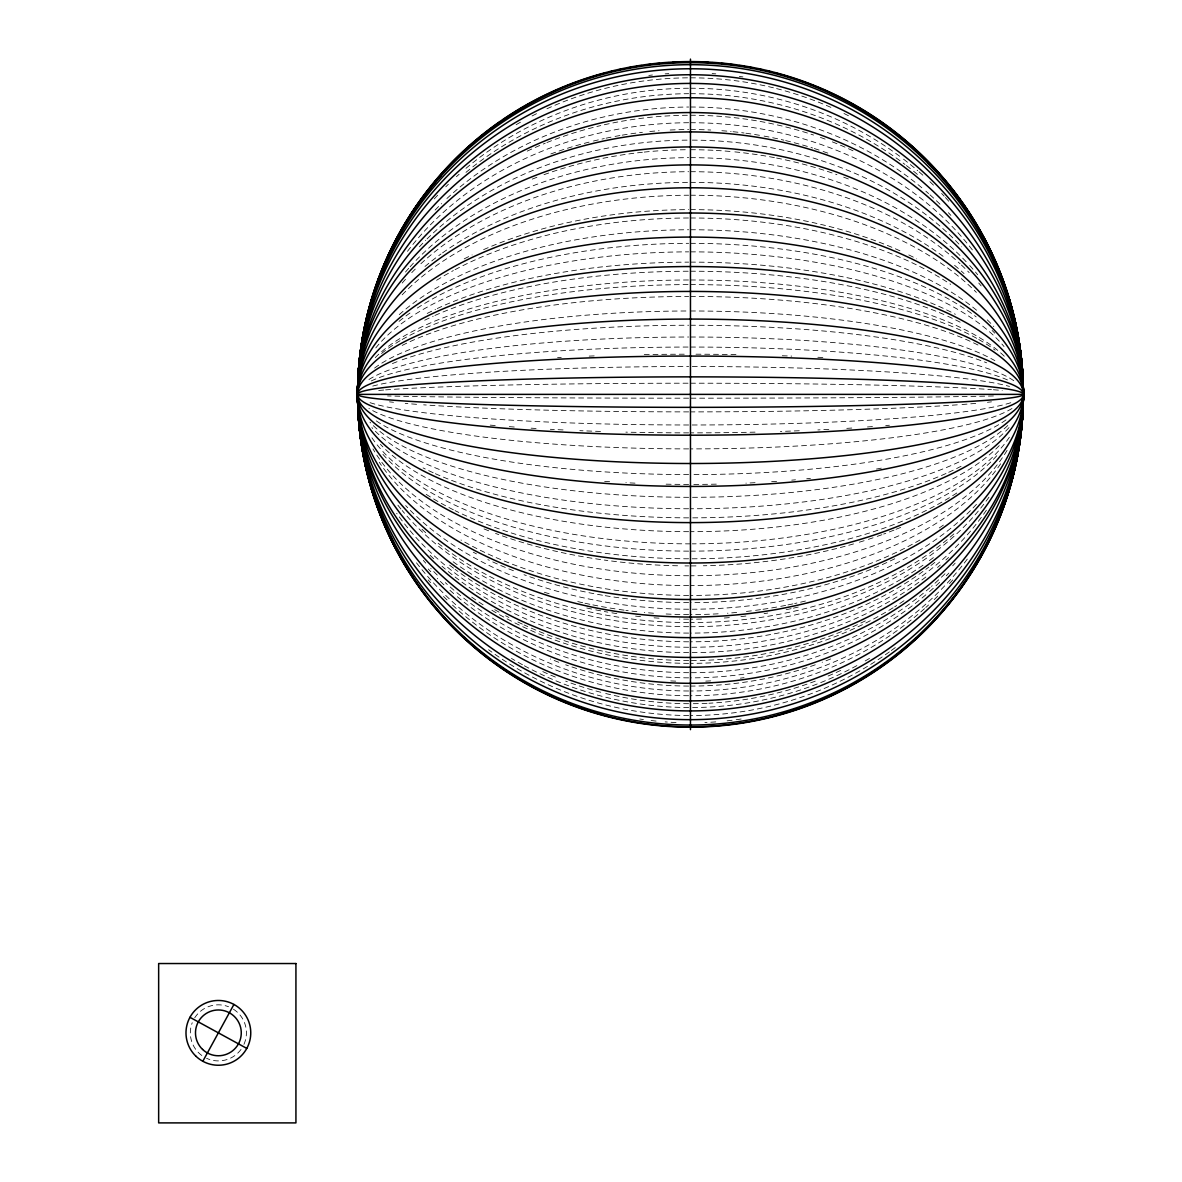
<?xml version="1.0" encoding="UTF-8"?>
<svg xmlns="http://www.w3.org/2000/svg" width="1182" height="1182" viewBox="0 0 1182 1182"><rect width="100%" height="100%" fill="white"/><g stroke="black" fill="none" stroke-linecap="round" stroke-linejoin="round"><path stroke-width="0.75" stroke-dasharray="5 3.75" d="M869.494 658.404A332.866 313.186 0 0 1 863.229 662.068M856.906 665.599A332.866 313.186 0 0 1 692.268 707.545M688.678 707.545A332.866 313.186 0 0 1 524.025 665.599M522.444 664.727A332.866 313.186 0 0 1 511.437 658.404M976.45 504.33A332.866 214.858 0 0 1 692.297 609.232M688.633 609.232A332.866 214.858 0 0 1 405.662 505.586M372.744 386.071A332.866 27.851 0 0 1 688.633 366.523M692.297 366.523A332.866 27.851 0 0 1 1009.517 386.44M419.388 246.816A332.866 254.248 0 0 1 425.727 240.242M427.027 238.956A332.866 254.248 0 0 1 688.633 140.126M692.297 140.126A332.866 254.248 0 0 1 961.542 246.816M368.932 379.525A332.866 57.357 0 0 1 688.633 337.018M690.465 337.018A332.866 57.357 0 0 1 1015.707 382.17M991.462 401.85A332.866 17.508 0 0 1 987.428 402.279M975.726 403.402A332.866 17.508 0 0 1 959.09 404.717M957.287 404.835A332.866 17.508 0 0 1 690.465 411.883M688.633 411.883A332.866 17.508 0 0 1 423.644 404.835M416.596 404.318A332.866 17.508 0 0 1 405.219 403.402M393.503 402.279A332.866 17.508 0 0 1 389.469 401.85M840.683 670.416A332.866 309.329 0 0 1 825.568 677.079M815.27 681.142A332.866 309.329 0 0 1 708.904 703.231M707.058 703.32A332.866 309.329 0 0 1 690.465 703.704M688.633 703.704A332.866 309.329 0 0 1 604.312 693.169M600.766 692.268A332.866 309.329 0 0 1 565.676 681.142M555.377 677.079A332.866 309.329 0 0 1 540.248 670.416M895.321 647.529A332.866 321.164 0 0 1 890.873 650.809M889.381 651.888A332.866 321.164 0 0 1 690.465 715.538M688.678 715.538A332.866 321.164 0 0 1 488.565 649.716M741.144 719.011A332.866 328.463 0 0 1 733.919 720.03M732.101 720.252A332.866 328.463 0 0 1 724.847 721.079M715.775 721.892A332.866 328.463 0 0 1 704.9 722.527M676.045 722.527A332.866 328.463 0 0 1 665.156 721.892M656.084 721.079A332.866 328.463 0 0 1 650.647 720.473M643.407 719.543A332.866 328.463 0 0 1 639.787 719.011M967.29 559.101A332.866 296.623 0 0 1 690.465 690.997M688.633 690.997A332.866 296.623 0 0 1 415.872 562.041M948.865 573.078A332.866 283.473 0 0 1 946.28 575.752M939.66 582.312A332.866 283.473 0 0 1 927.249 593.615M925.846 594.827A332.866 283.473 0 0 1 690.465 677.847M688.633 677.847A332.866 283.473 0 0 1 455.085 594.827M453.681 593.615A332.866 283.473 0 0 1 449.47 589.921M443.974 584.883A332.866 283.473 0 0 1 437.266 578.397M430.78 571.719A332.866 283.473 0 0 1 428.253 569M934.844 562.381A332.866 247.422 0 0 1 930.382 565.897M928.875 567.05A332.866 247.422 0 0 1 925.846 569.34M922.994 571.423A332.866 247.422 0 0 1 690.465 641.796M688.633 641.796A332.866 247.422 0 0 1 455.085 569.34M453.578 568.202A332.866 247.422 0 0 1 449.057 564.73M865.342 620.875A332.866 266.186 0 0 1 690.465 660.561M688.633 660.561A332.866 266.186 0 0 1 604.312 651.489M602.51 651.105A332.866 266.186 0 0 1 524.025 624.894M522.341 624.111A332.866 266.186 0 0 1 517.273 621.702M508.925 617.492A332.866 266.186 0 0 1 505.615 615.748M499.055 612.158A332.866 266.186 0 0 1 492.599 608.435M953.859 533.909A332.866 228.2 0 0 1 690.465 622.574M688.633 622.574A332.866 228.2 0 0 1 435.523 541.105M425.697 532.683A332.866 228.2 0 0 1 420.349 527.733M1007.079 450.372A332.866 181.363 0 0 1 690.465 575.737M688.633 575.737A332.866 181.363 0 0 1 372.965 448.865M943.384 525.089A332.866 201.043 0 0 1 937.149 529.373M919.951 540.011A332.866 201.043 0 0 1 690.465 595.433M688.633 595.418A332.866 201.043 0 0 1 460.98 540.011M956.829 492.983A332.866 164.416 0 0 1 690.465 558.79M688.633 558.79A332.866 164.416 0 0 1 455.085 510.639M453.356 509.767A332.866 164.416 0 0 1 424.116 492.983M1007.773 425.49A332.866 102.937 0 0 1 690.465 497.312M688.633 497.312A332.866 102.937 0 0 1 369.922 422.137M961.069 466.284A332.866 123.475 0 0 1 947.742 472.726M945.999 473.509A332.866 123.475 0 0 1 690.465 517.849M688.633 517.849A332.866 123.475 0 0 1 434.932 473.509M433.188 472.726A332.866 123.475 0 0 1 423.082 467.924M889.425 425.239A332.866 38.489 0 0 1 885.717 425.55M872.449 426.599A332.866 38.489 0 0 1 866.657 427.027M851.779 428.047A332.866 38.489 0 0 1 844.834 428.475M828.804 429.376A332.866 38.489 0 0 1 817.855 429.938M799.254 430.75A332.866 38.489 0 0 1 780.401 431.43M755.047 432.139A332.866 38.489 0 0 1 690.465 432.863M688.633 432.863A332.866 38.489 0 0 1 625.884 432.139M600.53 431.43A332.866 38.489 0 0 1 579.801 430.676M563.075 429.938A332.866 38.489 0 0 1 550.324 429.288M536.096 428.475A332.866 38.489 0 0 1 529.152 428.047M514.273 427.027A332.866 38.489 0 0 1 508.482 426.599M495.214 425.55A332.866 38.489 0 0 1 489.658 425.077M1006.03 419.906A332.866 80.213 0 0 1 690.465 474.588M688.633 474.588A332.866 80.213 0 0 1 374.901 419.906M993.412 395.955A332.866 3.812 0 0 1 690.465 398.186M688.633 398.186A332.866 3.812 0 0 1 387.533 395.955M1011.999 408.484A332.866 54.52 0 0 1 690.465 448.894M688.633 448.894A332.866 54.52 0 0 1 368.932 408.484M999.278 445.629A332.866 137.304 0 0 1 690.465 531.678M688.633 531.678A332.866 137.304 0 0 1 380.412 444.343M1009.384 437.207A332.866 149.464 0 0 1 692.297 543.838M690.465 543.853A332.866 149.464 0 0 1 370.646 435.833M516.135 124.701A332.866 316.554 0 0 1 522.444 121.111M532.063 115.969A332.866 316.554 0 0 1 536.953 113.487M546.911 108.774A332.866 316.554 0 0 1 688.678 77.82M690.465 77.82A332.866 316.554 0 0 1 774.89 88.162M776.618 88.606A332.866 316.554 0 0 1 834.019 108.774M843.978 113.487A332.866 316.554 0 0 1 848.883 115.969M648.829 75.441A332.866 321.46 0 0 1 652.449 75.013M665.156 73.845A332.866 321.46 0 0 1 668.79 73.594M712.14 73.594A332.866 321.46 0 0 1 715.775 73.845M739.341 76.402A332.866 321.46 0 0 1 742.946 76.933M402.19 283.045A332.866 222.674 0 0 1 405.662 279.115M411.75 272.643A332.866 222.674 0 0 1 415.576 268.802M420.866 263.763A332.866 222.674 0 0 1 688.633 171.7M690.465 171.7A332.866 222.674 0 0 1 960.065 263.763M961.409 265.019A332.866 222.674 0 0 1 969.196 272.643M978.74 283.045A332.866 222.674 0 0 1 981.178 285.911M405.485 272.052A332.866 236.725 0 0 1 408.898 268.107M410.065 266.807A332.866 236.725 0 0 1 688.633 157.649M690.465 157.649A332.866 236.725 0 0 1 968.501 264.207M969.683 265.507A332.866 236.725 0 0 1 977.662 274.682M392.424 363.583A332.866 69.132 0 0 1 400.151 360.554M402.19 359.816A332.866 69.132 0 0 1 688.633 325.242M690.465 325.242A332.866 69.132 0 0 1 986.63 362.815M378.713 390.459A332.866 11.17 0 0 1 383.825 390.03M385.642 389.883A332.866 11.17 0 0 1 688.633 383.204M690.465 383.204A332.866 11.17 0 0 1 991.462 389.602M993.412 389.75A332.866 11.17 0 0 1 1002.233 390.459M371.281 380.944A332.866 47.324 0 0 1 688.633 347.05M690.465 347.05A332.866 47.324 0 0 1 1009.65 380.944M374.591 368.06A332.866 83.39 0 0 1 688.633 310.984M690.465 310.984A332.866 83.39 0 0 1 994.86 360.628M402.19 345.41A332.866 97.929 0 0 1 688.633 296.46M690.465 296.446A332.866 97.929 0 0 1 978.74 345.41M399.265 314.634A332.866 164.623 0 0 1 688.633 229.751M690.465 229.751A332.866 164.623 0 0 1 978.74 312.063M987.28 319.864A332.866 164.623 0 0 1 993.796 326.572M436.586 280.297A332.866 176.384 0 0 1 453.356 270.575M455.085 269.659A332.866 176.384 0 0 1 688.633 217.99M690.465 217.99A332.866 176.384 0 0 1 950.697 284.389M402.19 294.806A332.866 199.152 0 0 1 688.633 195.222M690.465 195.222A332.866 199.152 0 0 1 976.376 292.397M399.043 321.386A332.866 151.045 0 0 1 411.528 311.945M417.261 308.088A332.866 151.045 0 0 1 688.633 243.329M690.465 243.329A332.866 151.045 0 0 1 976.169 316.865M992.126 330.502A332.866 151.045 0 0 1 994.801 333.191M1009.029 427.559A332.866 114.388 0 0 1 690.465 508.762M688.633 508.762A332.866 114.388 0 0 1 371.902 427.559M375.226 357.644A332.866 114.388 0 0 1 688.633 279.986M690.465 279.986A332.866 114.388 0 0 1 1004.523 356.462M427.19 313.452A332.866 132.251 0 0 1 435.523 309.344M437.237 308.546A332.866 132.251 0 0 1 688.633 262.138M690.465 262.123A332.866 132.251 0 0 1 955.352 314.294M532.24 179.117A332.866 244.659 0 0 1 537.234 177.167M544.001 174.67A332.866 244.659 0 0 1 642.402 152.271M644.249 152.079A332.866 244.659 0 0 1 660.915 150.675M662.762 150.557A332.866 244.659 0 0 1 688.633 149.715M690.465 149.715A332.866 244.659 0 0 1 714.46 150.35M716.307 150.454A332.866 244.659 0 0 1 732.988 151.71M734.835 151.887A332.866 244.659 0 0 1 774.845 157.708M776.618 158.048A332.866 244.659 0 0 1 836.93 174.67M843.697 177.167A332.866 244.659 0 0 1 850.36 179.782M550.871 153.941A332.866 264.842 0 0 1 591.665 141.471M593.467 141.027A332.866 264.842 0 0 1 604.312 138.56M606.085 138.176A332.866 264.842 0 0 1 613.222 136.757M615.024 136.418A332.866 264.842 0 0 1 620.447 135.457M622.249 135.147A332.866 264.842 0 0 1 642.402 132.31M649.79 131.512A332.866 264.842 0 0 1 659.054 130.714M670.179 130.02A332.866 264.842 0 0 1 688.633 129.532M690.465 129.532A332.866 264.842 0 0 1 710.751 130.02M721.877 130.714A332.866 264.842 0 0 1 731.141 131.512M732.988 131.704A332.866 264.842 0 0 1 744.054 132.99M745.901 133.226A332.866 264.842 0 0 1 762.301 135.767M764.104 136.093A332.866 264.842 0 0 1 783.858 140.17M785.661 140.599A332.866 264.842 0 0 1 812.551 147.986M814.324 148.548A332.866 264.842 0 0 1 821.357 150.868M823.115 151.473A332.866 264.842 0 0 1 830.059 153.941M527.216 151.119A332.866 279.129 0 0 1 545.242 143.214M546.911 142.534A332.866 279.129 0 0 1 600.766 125.573M604.312 124.76A332.866 279.129 0 0 1 688.633 115.26M690.465 115.245A332.866 279.129 0 0 1 813.526 135.029M820.426 137.407A332.866 279.129 0 0 1 825.568 139.269M832.335 141.87A332.866 279.129 0 0 1 853.714 151.119M435.094 210.056A332.866 287.359 0 0 1 441.58 203.57M446.899 198.517A332.866 287.359 0 0 1 688.633 107.03M690.465 107.015A332.866 287.359 0 0 1 924.487 190.021M925.846 191.189A332.866 287.359 0 0 1 928.594 193.597M929.968 194.808A332.866 287.359 0 0 1 940.665 204.855M948.378 212.701A332.866 287.359 0 0 1 950.875 215.375M434.267 198.916A332.866 306.138 0 0 1 438.034 194.823M445.762 186.83A332.866 306.138 0 0 1 448.392 184.244M456.415 176.694A332.866 306.138 0 0 1 459.104 174.271M465.974 168.332A332.866 306.138 0 0 1 688.633 88.236M690.465 88.236A332.866 306.138 0 0 1 902.058 158.033M903.521 159.156A332.866 306.138 0 0 1 917.734 170.696M919.108 171.878A332.866 306.138 0 0 1 924.516 176.694M929.879 181.673A332.866 306.138 0 0 1 935.169 186.83M941.626 193.464A332.866 306.138 0 0 1 944.167 196.182M945.408 197.542A332.866 306.138 0 0 1 949.131 201.679M465.974 172.365A332.866 300.686 0 0 1 688.633 93.688M690.465 93.688A332.866 300.686 0 0 1 904.969 164.446M906.431 165.554A332.866 300.686 0 0 1 912.149 170.06M913.553 171.213A332.866 300.686 0 0 1 917.734 174.67M407.48 251.338A332.866 271.653 0 0 1 688.633 122.721M690.465 122.721A332.866 271.653 0 0 1 973.451 251.338M424.988 266.467A332.866 212.021 0 0 1 441.019 253.982M442.541 252.889A332.866 212.021 0 0 1 688.633 182.353M690.465 182.353A332.866 212.021 0 0 1 945.91 258.43M954.554 265.3A332.866 212.021 0 0 1 964.054 273.603M464.216 258.858A332.866 184.747 0 0 1 472.12 254.928M483.615 249.624A332.866 184.747 0 0 1 688.633 209.628M690.465 209.628A332.866 184.747 0 0 1 900.654 251.116M908.81 254.928A332.866 184.747 0 0 1 916.715 258.858M952.766 579.919A332.866 301.351 0 0 1 947.89 585.415M937.769 596.083A332.866 301.351 0 0 1 933.854 599.954M928.535 604.992A332.866 301.351 0 0 1 925.846 607.459M924.516 608.656A332.866 301.351 0 0 1 690.465 695.725M688.633 695.725A332.866 301.351 0 0 1 452.396 604.992M447.077 599.954A332.866 301.351 0 0 1 441.861 594.782M430.588 582.682A332.866 301.351 0 0 1 428.165 579.919M830.651 658.95A332.866 291.703 0 0 1 822.14 662.289M815.27 664.801A332.866 291.703 0 0 1 690.465 686.077M688.633 686.077A332.866 291.703 0 0 1 565.676 664.801M558.79 662.289A332.866 291.703 0 0 1 550.28 658.95M744.054 677.67A332.866 287.049 0 0 1 740.375 678.173M710.751 680.891A332.866 287.049 0 0 1 705.196 681.142M675.735 681.142A332.866 287.049 0 0 1 670.179 680.891M948.585 557.446A332.866 258.267 0 0 1 945.866 560.002M940.325 565.026A332.866 258.267 0 0 1 937.489 567.493M925.846 576.993A332.866 258.267 0 0 1 690.465 652.641M688.633 652.641A332.866 258.267 0 0 1 455.085 576.993M452.13 574.674A332.866 258.267 0 0 1 442.024 566.267M433.705 558.731A332.866 258.267 0 0 1 429.672 554.86M955.174 563.134A332.866 278.317 0 0 1 952.677 565.823M944.979 573.758A332.866 278.317 0 0 1 931.46 586.375M930.057 587.587A332.866 278.317 0 0 1 690.465 672.691M688.633 672.691A332.866 278.317 0 0 1 445.333 582.667M437.266 575.058A332.866 278.317 0 0 1 430.78 568.498M425.756 563.134A332.866 278.317 0 0 1 423.304 560.401M903.979 600.737A332.866 268.979 0 0 1 894.685 606.794M893.104 607.77A332.866 268.979 0 0 1 690.465 663.353M688.633 663.353A332.866 268.979 0 0 1 491.003 609.72M483.113 604.8A332.866 268.979 0 0 1 469.431 595.492M986.394 510.181A332.866 252.904 0 0 1 690.465 647.278M688.633 647.263A332.866 252.904 0 0 1 396.664 513.269M933.366 557.608A332.866 238.72 0 0 1 928.875 560.977M922.994 565.203A332.866 238.72 0 0 1 690.465 633.094M688.633 633.094A332.866 238.72 0 0 1 450.549 559.869M988.965 497.194A332.866 232.337 0 0 1 690.465 626.711M688.633 626.696A332.866 232.337 0 0 1 402.19 510.535M400.993 509.087A332.866 232.337 0 0 1 396.369 503.207M798.278 607.06A332.866 224.802 0 0 1 792.886 608.272M791.083 608.671A332.866 224.802 0 0 1 785.661 609.794M767.709 613.044A332.866 224.802 0 0 1 764.104 613.606M745.901 616.044A332.866 224.802 0 0 1 740.375 616.635M729.294 617.639A332.866 224.802 0 0 1 721.877 618.171M701.502 619.058A332.866 224.802 0 0 1 690.465 619.176M688.633 619.176A332.866 224.802 0 0 1 679.428 619.058M659.054 618.171A332.866 224.802 0 0 1 651.637 617.639M640.555 616.635A332.866 224.802 0 0 1 635.029 616.044M616.827 613.606A332.866 224.802 0 0 1 609.646 612.453M607.858 612.143A332.866 224.802 0 0 1 604.312 611.522M600.692 610.843A332.866 224.802 0 0 1 593.467 609.424M591.665 609.04A332.866 224.802 0 0 1 586.257 607.873M805.43 601.032A332.866 220.207 0 0 1 794.673 603.514M792.886 603.899A332.866 220.207 0 0 1 787.463 605.021M785.661 605.376A332.866 220.207 0 0 1 780.238 606.425M776.618 607.075A332.866 220.207 0 0 1 762.301 609.395M760.499 609.646A332.866 220.207 0 0 1 753.215 610.636M751.397 610.858A332.866 220.207 0 0 1 744.054 611.7M736.682 612.439A332.866 220.207 0 0 1 727.432 613.222M718.168 613.813A332.866 220.207 0 0 1 690.465 614.581M688.633 614.581A332.866 220.207 0 0 1 662.762 613.813M653.498 613.222A332.866 220.207 0 0 1 644.249 612.439M636.876 611.7A332.866 220.207 0 0 1 625.884 610.4M624.066 610.148A332.866 220.207 0 0 1 616.827 609.129M615.024 608.848A332.866 220.207 0 0 1 591.665 604.652M589.862 604.283A332.866 220.207 0 0 1 584.455 603.115M582.652 602.717A332.866 220.207 0 0 1 575.501 601.032M549.142 593.748A332.866 220.207 0 0 1 544.001 592.123M894.759 558.79A332.866 208.254 0 0 1 690.465 602.628M688.633 602.628A332.866 208.254 0 0 1 604.312 595.536M602.465 595.211A332.866 208.254 0 0 1 524.025 574.718M513.446 570.729A332.866 208.254 0 0 1 487.826 559.588M476.449 553.87A332.866 208.254 0 0 1 473.273 552.186M1000.637 463.787A332.866 191.218 0 0 1 690.465 585.592M688.633 585.592A332.866 191.218 0 0 1 379.289 462.265M900.654 527.394A332.866 171.538 0 0 1 895.646 529.447M893.947 530.127A332.866 171.538 0 0 1 883.663 534.072M881.92 534.707A332.866 171.538 0 0 1 874.887 537.175M873.099 537.78A332.866 171.538 0 0 1 865.948 540.144M864.145 540.706A332.866 171.538 0 0 1 856.906 542.937M853.567 543.912A332.866 171.538 0 0 1 703.349 565.779M695.976 565.883A332.866 171.538 0 0 1 690.465 565.912M688.633 565.912A332.866 171.538 0 0 1 684.954 565.883M677.582 565.779A332.866 171.538 0 0 1 604.312 560.061M600.619 559.544A332.866 171.538 0 0 1 495.539 533.422M488.668 530.792A332.866 171.538 0 0 1 483.615 528.768M996.795 455.72A332.866 156.763 0 0 1 690.465 551.137M688.633 551.137A332.866 156.763 0 0 1 382.938 454.361M881.329 468.146A332.866 90.039 0 0 1 875.788 469.165M810.453 478.355A332.866 90.039 0 0 1 806.73 478.74M795.501 479.818A332.866 90.039 0 0 1 791.733 480.143M776.618 481.34A332.866 90.039 0 0 1 771.285 481.724M755.047 482.699A332.866 90.039 0 0 1 745.901 483.157M716.307 484.147A332.866 90.039 0 0 1 690.465 484.413M688.633 484.413A332.866 90.039 0 0 1 662.762 484.103M635.029 483.157A332.866 90.039 0 0 1 625.884 482.699M609.646 481.724A332.866 90.039 0 0 1 604.312 481.34M1010.787 402.707A332.866 30.614 0 0 1 690.465 424.988M688.633 424.988A332.866 30.614 0 0 1 368.932 402.294M557.579 357.54A332.866 40.173 0 0 1 561.243 357.348M589.197 356.107A332.866 40.173 0 0 1 596.747 355.826M644.249 354.585A332.866 40.173 0 0 1 684.954 354.201M695.976 354.201A332.866 40.173 0 0 1 736.682 354.585M782.292 355.767A332.866 40.173 0 0 1 791.733 356.107M817.855 357.26A332.866 40.173 0 0 1 823.352 357.54M424.722 320.204A332.866 123.164 0 0 1 433.188 316.229M434.932 315.446A332.866 123.164 0 0 1 688.633 271.225M690.465 271.21A332.866 123.164 0 0 1 945.999 315.446M947.742 316.229A332.866 123.164 0 0 1 961.069 322.656M381.55 353.477A332.866 109.778 0 0 1 400.403 340.519M402.19 339.485A332.866 109.778 0 0 1 688.633 284.596M690.465 284.596A332.866 109.778 0 0 1 977.381 338.717M978.74 339.485A332.866 109.778 0 0 1 995.126 350.153M375.773 347.922A332.866 142.52 0 0 1 688.633 251.855M690.465 251.855A332.866 142.52 0 0 1 1004.05 346.562M233.415 1009.192A28.043 28.043 0 0 1 243.802 1044.696M241.025 1049.424A28.043 28.043 0 0 1 206.555 1058.289M201.827 1055.496A28.043 28.043 0 0 1 192.223 1022.726M194.705 1017.835A28.043 28.043 0 0 1 228.51 1006.709"/><path stroke-width="1.5" d="M202.831 1061.273L233.918 1004.449M357.688 388.952A332.866 236.725 0 0 0 357.599 394.374L1023.346 394.374A332.866 236.725 0 0 0 1023.184 387.135A332.866 222.674 0 0 1 691.825 617.048A332.866 222.674 0 0 1 357.688 388.952A332.866 199.152 0 0 0 357.599 394.374A332.866 232.337 0 0 0 357.688 399.693A332.866 181.363 0 0 1 692.076 213.011A332.866 181.363 0 0 1 1023.095 401.363M189.962 1017.318L246.787 1048.404M690.465 59.1L690.465 729.649M426.953 597.043A332.866 331.699 0 0 1 476.967 139.89A332.866 331.699 0 0 1 937.326 171.848A332.866 331.699 0 0 1 923.231 631.498M916.552 637.837A332.866 331.699 0 0 1 913.819 640.319M911.056 642.786A332.866 331.699 0 0 1 896.783 654.68M886.382 662.541A332.866 331.699 0 0 1 863.229 677.907M855.34 682.531A332.866 331.699 0 0 1 850.626 685.161M844.258 688.559A332.866 331.699 0 0 1 839.397 691.027M836.147 692.622A332.866 331.699 0 0 1 831.212 694.972M816.156 701.517A332.866 331.699 0 0 1 811.074 703.541M795.649 709.082A332.866 331.699 0 0 1 790.477 710.751M787.02 711.815A332.866 331.699 0 0 1 781.819 713.352M602.584 714.312A332.866 331.699 0 0 1 593.911 711.815M590.453 710.751A332.866 331.699 0 0 1 585.282 709.082M581.84 707.915A332.866 331.699 0 0 1 576.683 706.097M569.857 703.541A332.866 331.699 0 0 1 564.774 701.517M561.391 700.128A332.866 331.699 0 0 1 556.367 697.971M553.028 696.493A332.866 331.699 0 0 1 544.784 692.622M541.533 691.027A332.866 331.699 0 0 1 536.687 688.559M533.481 686.875A332.866 331.699 0 0 1 525.591 682.531M514.554 675.986A332.866 331.699 0 0 1 493.042 661.447M484.147 654.68A332.866 331.699 0 0 1 468.486 641.56M465.738 639.078A332.866 331.699 0 0 1 463.019 636.581M460.345 634.054A332.866 331.699 0 0 1 455.085 628.927M452.514 626.327A332.866 331.699 0 0 1 429.243 599.968M1023.124 387.238A332.866 199.152 0 0 1 1023.346 394.374A332.866 201.043 0 0 1 1023.124 401.585A332.866 224.802 0 0 0 1023.346 394.374A332.866 132.251 0 0 0 1023.08 389.218A332.866 176.384 0 0 1 1023.346 394.374A332.866 228.2 0 0 1 1023.169 401.555A332.866 232.337 0 0 0 1023.346 394.374A332.866 184.747 0 0 0 1023.095 387.268A332.866 212.021 0 0 1 1023.346 394.374A332.866 12.972 0 0 1 690.465 407.347A332.866 12.972 0 0 1 357.599 394.374A332.866 212.021 0 0 1 357.703 389.055A332.866 184.747 0 0 0 357.599 394.374A332.866 228.2 0 0 0 357.688 399.767A332.866 201.043 0 0 1 357.599 394.374A332.866 164.623 0 0 1 357.673 390.814A332.866 142.52 0 0 0 357.599 394.374A332.866 224.802 0 0 0 357.688 399.679A332.866 220.207 0 0 1 357.599 394.374A332.866 151.045 0 0 1 357.673 390.961A332.866 114.388 0 0 0 357.732 397.669A332.866 102.937 0 0 1 690.465 291.437A332.866 102.937 0 0 1 1023.169 397.713A332.866 114.388 0 0 0 1023.198 391.079M357.747 389.085A332.866 176.384 0 0 0 357.599 394.374A332.866 208.254 0 0 0 357.703 399.782A332.866 214.858 0 0 1 357.599 394.374A332.866 17.508 0 0 1 690.465 376.866A332.866 17.508 0 0 1 1023.346 394.374A332.866 220.207 0 0 1 1023.169 401.525A332.866 214.858 0 0 0 1023.346 394.374A332.866 164.623 0 0 0 1023.169 389.026M358.043 381.638A332.866 244.659 0 0 0 357.599 394.374A332.866 171.538 0 0 0 357.762 399.723A332.866 191.218 0 0 1 357.599 394.374A332.866 123.164 0 0 1 357.718 391.006A332.866 132.251 0 0 0 357.599 394.374A332.866 156.763 0 0 0 357.673 397.92A332.866 164.416 0 0 1 357.599 394.374A332.866 38.297 0 0 1 690.465 356.077A332.866 38.297 0 0 1 1023.346 394.374A332.866 208.254 0 0 1 1023.139 401.585A332.866 191.218 0 0 0 1023.346 394.374A332.866 279.129 0 0 0 1022.77 378.018A332.866 271.653 0 0 1 1023.346 394.374A332.866 171.538 0 0 1 1023.184 399.723A332.866 164.416 0 0 0 1023.346 394.374A332.866 151.045 0 0 0 1023.154 389.262M357.747 391.02A332.866 109.778 0 0 0 357.599 394.374A332.866 123.475 0 0 0 357.718 397.758A332.866 149.464 0 0 1 357.599 394.374A332.866 75.308 0 0 1 690.465 319.081A332.866 75.308 0 0 1 1023.346 394.374A332.866 278.317 0 0 1 1022.77 410.686A332.866 273.323 0 0 0 1023.346 394.374A332.866 264.842 0 0 0 1022.711 378.033M358.663 372.581A332.866 271.653 0 0 0 357.599 394.374A332.866 261.547 0 0 0 358.087 408.706A332.866 283.473 0 0 1 357.599 394.374A332.866 264.842 0 0 1 358.722 372.566A332.866 279.129 0 0 0 357.599 394.374A332.866 266.186 0 0 0 358.087 408.957A332.866 287.049 0 0 1 357.599 394.374A332.866 127.819 0 0 1 690.465 266.556A332.866 127.819 0 0 1 1023.346 394.374A332.866 156.763 0 0 1 1023.154 399.693A332.866 149.464 0 0 0 1023.346 394.374A332.866 244.659 0 0 0 1022.755 379.821A332.866 236.725 0 0 1 1022.991 383.515A332.866 222.674 0 0 0 1022.637 379.88M357.688 397.773A332.866 137.304 0 0 1 357.599 394.374A332.866 157.295 0 0 1 690.465 237.08A332.866 157.295 0 0 1 1023.346 394.374A332.866 268.979 0 0 1 1022.74 410.538M1022.666 378.27A332.866 254.248 0 0 1 1023.346 394.374A332.866 40.823 0 0 1 690.465 435.198A332.866 40.823 0 0 1 357.599 394.374A332.866 254.248 0 0 1 358.589 374.664M1023.11 389.085A332.866 142.52 0 0 1 1023.346 394.374A332.866 69.132 0 0 1 690.465 463.507A332.866 69.132 0 0 1 357.599 394.374A332.866 97.929 0 0 1 357.762 391.198M1022.075 368.71A332.866 295.16 0 0 1 1023.346 394.374A332.866 92.063 0 0 1 690.465 486.437A332.866 92.063 0 0 1 357.599 394.374A332.866 295.16 0 0 1 359.461 363.199M1022.016 368.784A332.866 287.359 0 0 1 1023.346 394.374A332.866 128.232 0 0 1 690.465 522.607A332.866 128.232 0 0 1 357.599 394.374A332.866 287.359 0 0 1 359.55 363.273M1023.065 389.321A332.866 123.164 0 0 1 1023.346 394.374A332.866 168.642 0 0 1 690.465 563.016A332.866 168.642 0 0 1 357.599 394.374A332.866 300.686 0 0 1 360.569 354.216M1021.115 359.697A332.866 300.686 0 0 1 1023.346 394.374A332.866 205.107 0 0 1 690.465 599.481A332.866 205.107 0 0 1 357.599 394.374A332.866 309.743 0 0 1 361.884 344.775M1019.948 350.788A332.866 306.138 0 0 1 1023.346 394.374A332.866 243.27 0 0 1 690.465 637.645A332.866 243.27 0 0 1 357.599 394.374A332.866 306.138 0 0 1 361.884 345.351M1018.382 341.125A332.866 309.743 0 0 1 1023.346 394.374A332.866 263.069 0 0 1 690.465 657.443A332.866 263.069 0 0 1 357.599 394.374A332.866 321.46 0 0 1 368.932 311.176M1012.944 314.678A332.866 321.46 0 0 1 1023.346 394.374A332.866 272.835 0 0 1 690.465 667.209A332.866 272.835 0 0 1 357.599 394.374A332.866 326.35 0 0 1 374.783 290.861M1007.862 296.032A332.866 326.35 0 0 1 1023.346 394.374A332.866 288.925 0 0 1 690.465 683.299A332.866 288.925 0 0 1 357.599 394.374A332.866 330.369 0 0 1 402.19 229.19M1022.755 408.824A332.866 242.871 0 0 0 1023.346 394.374A332.866 310.955 0 0 0 690.465 83.42A332.866 310.955 0 0 0 357.599 394.374A332.866 238.72 0 0 0 358.043 406.8A332.866 224.802 0 0 1 357.851 403.225A332.866 232.337 0 0 0 358.072 406.83A332.866 247.422 0 0 1 692.888 146.952A332.866 247.422 0 0 1 1022.637 410.494A332.866 261.547 0 0 0 1023.346 394.374A332.866 319.628 0 0 0 690.465 74.747A332.866 319.628 0 0 0 357.599 394.374A332.866 273.323 0 0 0 358.072 408.972A332.866 278.317 0 0 1 357.599 394.374A332.866 325.611 0 0 1 690.465 68.763A332.866 325.611 0 0 1 1023.346 394.374A332.866 306.507 0 0 1 690.465 700.882A332.866 306.507 0 0 1 357.599 394.374A332.866 329.689 0 0 1 690.465 64.685A332.866 329.689 0 0 1 1023.346 394.374A332.866 266.186 0 0 1 1022.711 410.789A332.866 258.267 0 0 0 1023.346 394.374A332.866 330.369 0 0 0 979.656 230.771M1018.603 341.155A332.866 316.554 0 0 1 682.708 710.84A332.866 316.554 0 0 1 365.297 326.675M366.139 323.085A332.866 316.554 0 0 1 367.499 317.751M1012.974 315.978A332.866 316.554 0 0 1 1016.047 328.478M1016.83 332.083A332.866 316.554 0 0 1 1017.924 337.52M358.072 408.736A332.866 268.979 0 0 1 357.599 394.374A332.866 262.448 0 0 1 690.465 131.926A332.866 262.448 0 0 1 1023.346 394.374A332.866 325.286 0 0 1 690.465 719.661A332.866 325.286 0 0 1 357.599 394.374A332.866 281.818 0 0 1 690.465 112.556A332.866 281.818 0 0 1 1023.346 394.374A332.866 238.72 0 0 1 1022.755 408.588A332.866 232.337 0 0 0 1022.991 405.042A332.866 224.802 0 0 1 1022.681 408.573M358.013 407.169A332.866 252.904 0 0 1 357.599 394.374A332.866 206.614 0 0 1 690.465 187.775A332.866 206.614 0 0 1 1023.346 394.374A332.866 330.665 0 0 1 690.465 725.039A332.866 330.665 0 0 1 357.599 394.374A332.866 229.471 0 0 1 690.465 164.904A332.866 229.471 0 0 1 1023.346 394.374A332.866 252.904 0 0 1 1022.637 410.848M776.618 73.284A332.866 332.408 0 0 1 983.454 552.157A332.866 332.408 0 0 1 469.136 642.668A332.866 332.408 0 0 1 499.602 122.041M502.601 119.973A332.866 332.408 0 0 1 522.474 107.399M524.025 106.498A332.866 332.408 0 0 1 604.312 73.284M609.543 71.939A332.866 332.408 0 0 1 614.803 70.669M618.334 69.856A332.866 332.408 0 0 1 623.653 68.733M627.214 68.024A332.866 332.408 0 0 1 632.592 67.019M636.182 66.414A332.866 332.408 0 0 1 641.59 65.571M645.209 65.054A332.866 332.408 0 0 1 650.647 64.345M654.267 63.931A332.866 332.408 0 0 1 659.719 63.385M663.338 63.074A332.866 332.408 0 0 1 668.79 62.676M672.41 62.454A332.866 332.408 0 0 1 677.847 62.203M681.467 62.085A332.866 332.408 0 0 1 686.875 61.981M694.056 61.981A332.866 332.408 0 0 1 699.463 62.085M703.083 62.203A332.866 332.408 0 0 1 708.52 62.454M712.14 62.676A332.866 332.408 0 0 1 717.592 63.074M721.227 63.385A332.866 332.408 0 0 1 726.664 63.931M730.299 64.345A332.866 332.408 0 0 1 735.721 65.054M739.341 65.571A332.866 332.408 0 0 1 744.749 66.414M748.339 67.019A332.866 332.408 0 0 1 753.717 68.024M757.278 68.733A332.866 332.408 0 0 1 762.597 69.856M766.128 70.669A332.866 332.408 0 0 1 771.403 71.939M1022.075 419.728A332.866 291.703 0 0 0 1023.346 394.374A332.866 332.792 0 0 1 524.025 682.575A332.866 332.792 0 0 1 524.025 106.173A332.866 332.792 0 0 1 1023.346 394.374A332.866 137.304 0 0 1 1023.11 399.472M1020.627 432.198A332.866 296.623 0 0 1 1019.785 437.591M1019.165 441.182A332.866 296.623 0 0 1 1018.5 444.757M1017.407 450.106A332.866 296.623 0 0 1 1016.623 453.652M362.091 442.969A332.866 296.623 0 0 1 361.145 437.591M360.569 434.001A332.866 296.623 0 0 1 360.052 430.396M359.579 426.776A332.866 296.623 0 0 1 691.485 97.751A332.866 296.623 0 0 1 1021.115 428.593M984.975 547.473A332.866 328.463 0 0 0 1023.346 394.374A332.866 309.329 0 0 1 1019.948 438.419M1019.357 442.083A332.866 309.329 0 0 1 1016.919 454.804M1015.707 460.212A332.866 309.329 0 0 1 1014.85 463.802M1013.934 467.363A332.866 309.329 0 0 1 1012.501 472.682M367.469 469.136A332.866 309.329 0 0 1 366.538 465.59M365.652 462.014A332.866 309.329 0 0 1 364.396 456.607M363.628 453.002A332.866 309.329 0 0 1 362.549 447.55M361.884 443.9A332.866 309.329 0 0 1 357.599 394.374A332.866 328.463 0 0 0 384.741 524.306M1022.016 419.935A332.866 287.049 0 0 0 1023.346 394.374A332.866 321.164 0 0 1 1012.944 473.997M1011.999 477.498A332.866 321.164 0 0 1 1010.492 482.729M368.932 477.498A332.866 321.164 0 0 1 364.189 458.025M363.465 454.42A332.866 321.164 0 0 1 357.599 394.374A332.866 242.871 0 0 0 358.043 407.022A332.866 228.2 0 0 1 357.851 403.358A332.866 220.207 0 0 0 358.131 406.918M983.232 550.679A332.866 328.463 0 0 1 980.558 555.466M978.74 558.613A332.866 328.463 0 0 1 975.948 563.297M401.274 557.032A332.866 328.463 0 0 1 395.97 547.473M393.414 542.597A332.866 328.463 0 0 1 390.134 536.022M388.553 532.698A332.866 328.463 0 0 1 386.233 527.674M1016.83 456.813A332.866 317.249 0 0 0 1023.346 394.374A332.866 283.473 0 0 1 1022.016 419.625M1021.145 426.865A332.866 283.473 0 0 0 1021.603 423.245A332.866 291.703 0 0 1 1021.012 428.83M1020.347 432.272A332.866 283.473 0 0 1 1019.756 435.877M359.55 425.047A332.866 283.473 0 0 1 358.264 412.385A332.866 268.979 0 0 0 358.663 415.961A332.866 261.547 0 0 1 358.382 412.311M1022.386 414.454A332.866 266.186 0 0 1 1022.016 418.132A332.866 273.323 0 0 0 1022.445 414.468A332.866 258.267 0 0 1 1021.942 418.044M359.136 419.965A332.866 266.186 0 0 0 359.609 423.629A332.866 273.323 0 0 1 359.062 419.965M1023.021 397.388A332.866 69.428 0 0 0 1023.346 394.374A332.866 123.475 0 0 1 1023.065 399.442M406.903 221.344A332.866 330.369 0 0 1 417.039 205.949M429.243 189.608A332.866 330.369 0 0 1 436.321 181.009M438.729 178.216A332.866 330.369 0 0 1 441.182 175.438M928.431 163.352A332.866 330.369 0 0 1 933.514 168.642M949.368 186.712A332.866 330.369 0 0 1 958.469 198.428M969.077 213.587A332.866 330.369 0 0 1 978.74 229.19M375.979 287.403A332.866 326.35 0 0 1 377.856 282.247M379.156 278.834A332.866 326.35 0 0 1 381.18 273.722M989.171 250.362A332.866 326.35 0 0 1 991.595 255.282M993.161 258.592A332.866 326.35 0 0 1 995.451 263.601M996.914 266.955A332.866 326.35 0 0 1 1003.71 283.976M1004.951 287.403A332.866 326.35 0 0 1 1006.724 292.575M358.382 378.048A332.866 236.725 0 0 1 358.781 374.399M358.338 377.989A332.866 244.659 0 0 1 358.707 374.325M1022.386 374.399A332.866 264.842 0 0 0 1022.016 370.749A332.866 271.653 0 0 1 1022.445 374.413A332.866 279.129 0 0 0 1021.942 368.887M358.988 368.887A332.866 279.129 0 0 1 359.653 363.421M360.155 359.771A332.866 279.129 0 0 1 360.732 356.122M1021.041 361.589A332.866 279.129 0 0 1 1021.514 365.238M360.584 355.959A332.866 287.359 0 0 0 360.037 359.609A332.866 295.16 0 0 1 360.717 354.009M1019.756 352.295A332.866 287.359 0 0 1 1020.347 355.959M1021.145 361.441A332.866 287.359 0 0 1 1021.603 365.12A332.866 295.16 0 0 0 1021.012 359.52M361.323 350.36A332.866 295.16 0 0 1 361.958 346.695M1018.618 344.878A332.866 295.16 0 0 1 1019.298 348.527M1019.918 352.177A332.866 295.16 0 0 1 1020.494 355.856M362.549 341.125A332.866 309.743 0 0 1 363.628 335.673M364.396 332.053A332.866 309.743 0 0 1 365.652 326.646M366.538 323.07A332.866 309.743 0 0 1 367.469 319.509M1012.501 315.963A332.866 309.743 0 0 1 1013.934 321.282M1014.85 324.858A332.866 309.743 0 0 1 1015.707 328.448M1016.919 333.856A332.866 309.743 0 0 1 1017.672 337.491M362.904 339.943A332.866 306.138 0 0 1 363.628 336.353M364.396 332.777A332.866 306.138 0 0 1 365.652 327.444M366.538 323.898A332.866 306.138 0 0 1 367.469 320.381M1012.501 316.879A332.866 306.138 0 0 1 1013.476 320.381M1014.85 325.671A332.866 306.138 0 0 1 1015.707 329.217M1016.919 334.565A332.866 306.138 0 0 1 1017.672 338.155M1018.382 341.746A332.866 306.138 0 0 1 1019.357 347.168M361.145 350.566A332.866 300.686 0 0 1 362.091 345.114M362.785 341.495A332.866 300.686 0 0 1 363.524 337.875M364.721 332.497A332.866 300.686 0 0 1 365.578 328.921M1016.623 334.284A332.866 300.686 0 0 1 1017.407 337.875M1018.5 343.297A332.866 300.686 0 0 1 1019.165 346.932M1019.785 350.566A332.866 300.686 0 0 1 1020.627 356.048M1021.942 371.074A332.866 254.248 0 0 1 1022.341 374.664M1016.047 460.419A332.866 317.249 0 0 1 1012.974 472.948M367.499 471.175A332.866 317.249 0 0 1 366.139 465.826M365.297 462.221A332.866 317.249 0 0 1 357.599 394.374A332.866 258.267 0 0 0 358.116 408.913M1021.115 429.125A332.866 301.351 0 0 0 1023.346 394.374A332.866 313.186 0 0 1 1018.603 447.032M1017.924 450.623A332.866 313.186 0 0 1 1016.83 456.001M1016.047 459.576A332.866 313.186 0 0 1 1014.791 464.91M1013.905 468.427A332.866 313.186 0 0 1 1012.974 471.943M367.499 470.185A332.866 313.186 0 0 1 366.139 464.91M365.297 461.364A332.866 313.186 0 0 1 364.484 457.789M363.731 454.213A332.866 313.186 0 0 1 357.599 394.374A332.866 305.266 0 0 0 359.491 426.968M1023.139 397.492A332.866 90.039 0 0 0 1023.346 394.374A332.866 305.266 0 0 1 1019.948 437.842M1019.357 441.447A332.866 305.266 0 0 1 1018.382 446.855M1017.672 450.445A332.866 305.266 0 0 1 1016.919 454.021M1015.707 459.355A332.866 305.266 0 0 1 1014.85 462.886M1013.476 468.161A332.866 305.266 0 0 1 1012.501 471.648M367.469 468.161A332.866 305.266 0 0 1 366.538 464.644M365.652 461.113A332.866 305.266 0 0 1 364.81 457.582M363.628 452.233A332.866 305.266 0 0 1 362.904 448.643M361.884 443.25A332.866 305.266 0 0 1 359.949 430.603M1020.627 432.789A332.866 301.351 0 0 1 1019.785 438.286M1019.165 441.92A332.866 301.351 0 0 1 1018.5 445.555M1017.407 450.992A332.866 301.351 0 0 1 1016.623 454.597M1013.506 467.097A332.866 301.351 0 0 1 1012.516 470.613M365.578 459.975A332.866 301.351 0 0 1 364.721 456.4M363.524 450.992A332.866 301.351 0 0 1 362.785 447.372M362.091 443.738A332.866 301.351 0 0 1 361.145 438.286M360.569 434.621A332.866 301.351 0 0 1 357.599 394.374A332.866 291.703 0 0 0 359.461 425.195M1020.494 432.449A332.866 291.703 0 0 1 1019.918 436.069M361.958 441.492A332.866 291.703 0 0 1 361.323 437.887M360.717 434.267A332.866 291.703 0 0 1 360.17 430.632M1021.603 423.599A332.866 287.049 0 0 1 1021.145 427.263M1020.347 432.76A332.866 287.049 0 0 1 1019.756 436.409M360.584 432.76A332.866 287.049 0 0 1 360.037 429.096M359.55 425.431A332.866 287.049 0 0 1 358.264 412.607A332.866 266.186 0 0 0 358.722 416.3A332.866 273.323 0 0 1 358.338 412.636A332.866 278.317 0 0 0 358.619 416.138M1022.489 414.321A332.866 278.317 0 0 1 1021.942 419.787M1021.514 423.422A332.866 278.317 0 0 1 1021.041 427.071M359.653 425.254A332.866 278.317 0 0 1 358.988 419.787M359.062 419.566A332.866 268.979 0 0 0 359.505 423.171A332.866 261.547 0 0 1 359.136 419.521M357.791 397.492A332.866 90.039 0 0 1 357.599 394.374M1023.346 394.374A332.866 80.213 0 0 1 1023.065 397.58M295.928 963.537L158.654 963.537L158.654 1122.9L295.928 1122.9L295.928 963.537M358.131 381.697A332.866 222.674 0 0 0 357.865 385.332A332.866 236.725 0 0 1 358.072 381.697M1022.681 408.78A332.866 228.2 0 0 0 1022.962 405.175A332.866 220.207 0 0 1 1022.637 408.721M1022.075 417.763A332.866 268.979 0 0 0 1022.445 414.143A332.866 261.547 0 0 1 1022.016 417.719M196.005 1056.28A32.387 32.387 0 0 0 249.845 1040.529A32.387 32.387 0 0 0 209.273 1001.775A32.387 32.387 0 0 0 196.005 1056.28M202.565 1049.424A22.901 22.901 0 0 0 240.626 1038.284A22.901 22.901 0 0 0 211.947 1010.891A22.901 22.901 0 0 0 202.565 1049.424"/></g></svg>
